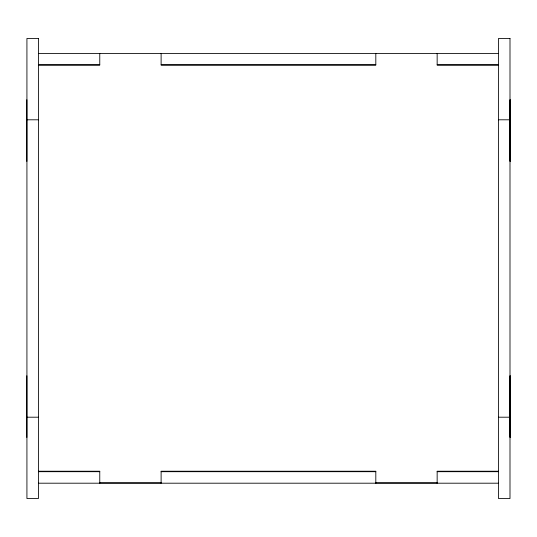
<?xml version="1.0" encoding="UTF-8"?>
<svg xmlns="http://www.w3.org/2000/svg" width="537" height="537" viewBox="0 0 537 537"><rect width="100%" height="100%" fill="white"/><g stroke="black" fill="none" stroke-linecap="round" stroke-linejoin="round"><path stroke-width="0.81" d="M38.429 53.411L498.497 53.411M38.429 64.91L99.768 64.91M161.113 64.91L375.813 64.91M437.152 64.91L498.497 64.91M38.429 64.99L99.768 64.99L99.768 53.411M498.497 64.99L437.152 64.99L437.152 53.411M26.924 119.798L38.429 119.798M498.497 119.798L509.996 119.798M26.924 417.202L38.429 417.202M498.497 417.202L509.996 417.202M38.429 471.231L99.768 471.231L99.768 483.199M498.497 471.231L437.152 471.231L437.152 483.199M38.429 471.694L99.768 471.694M161.113 471.694L375.813 471.694M437.152 471.694L498.497 471.694M99.768 482.81L161.113 482.81M375.813 482.81L437.152 482.81M38.429 483.199L498.497 483.199M510.15 99.808L510.15 161.154M510.15 375.846L510.15 437.192M510.076 99.714L510.076 161.449M510.076 375.759L510.076 437.487M375.813 53.411L375.813 64.99L161.113 64.99L161.113 53.411M375.813 483.199L375.813 471.231L161.113 471.231L161.113 483.199M26.85 99.714L26.85 161.449M26.85 375.759L26.85 437.487M38.429 38.469L26.924 38.469L26.924 498.531L38.429 498.531L38.429 38.469M509.996 38.469L498.497 38.469L498.497 498.531L509.996 498.531L509.996 38.469"/></g></svg>
